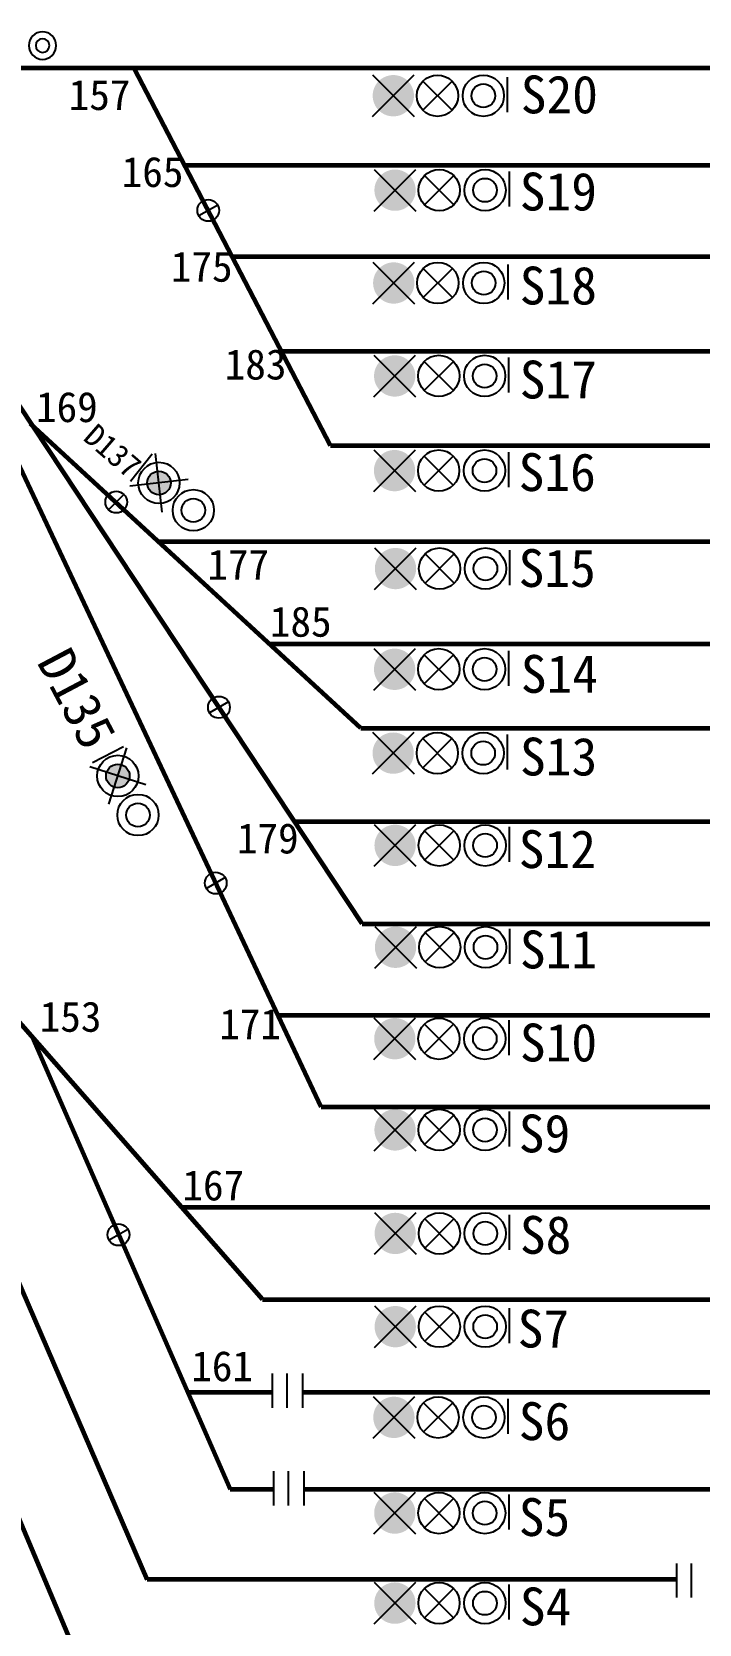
# Model space of a CAD drawing. Header units: millimetres. Extents: x -17381 to -15684, y 1883 to 2345.
# Drawn here: x -17205.74 to -17188.1, y 1914.89 to 1956.99 of the extents above; entities that cross this region are included whole.
import ezdxf

# ---------------------------------------------------------------- set-up
doc = ezdxf.new("R2010")
doc.units = ezdxf.units.MM
for name, color, linetype in [('1', 1, 'Continuous'), ('信号机', 7, 'Continuous'), ('站台', 7, 'Continuous')]:
    doc.layers.add(name, color=color, linetype=linetype)
doc.styles.add('宋体', font='')
doc.styles.get('宋体').set_extended_font_data('SimSun')

# ---------------------------------------------------------------- blocks, each defined once
blk = doc.blocks.new('qxjyj')
at = {"layer": '1', "color": 1}
blk.add_line((0, 1.6), (0, -1.6), dxfattribs=at)
blk.add_circle((-0.01, 0), 1.6, dxfattribs=at)

msp = doc.modelspace()

# ---------------------------------------------------------------- hatches: boundary and pattern name
at = {"lineweight": -3}
h = msp.add_hatch(color=1, dxfattribs=at)
h.paths.add_polyline_path([(-17195.799, 1955.686, -0.198912), (-17195.639, 1955.3, -0.198912), (-17195.799, 1954.914), (-17196.185, 1955.3)])
h.paths.add_polyline_path([(-17195.799, 1955.686), (-17196.185, 1955.3), (-17196.571, 1955.686, -0.414214)])
h.paths.add_polyline_path([(-17196.571, 1955.686), (-17196.185, 1955.3), (-17196.571, 1954.914, -0.198912), (-17196.731, 1955.3, -0.198912)])
h.paths.add_polyline_path([(-17196.571, 1954.914), (-17196.185, 1955.3), (-17195.799, 1954.914, -0.414214)])
h = msp.add_hatch(color=1, dxfattribs=at)
h.paths.add_polyline_path([(-17195.799, 1954.914, 0.198912), (-17195.639, 1955.3, 0.198912), (-17195.799, 1955.686), (-17196.185, 1955.3)])
h.paths.add_polyline_path([(-17195.799, 1954.914), (-17196.185, 1955.3), (-17196.571, 1954.914, 0.414214)])
h.paths.add_polyline_path([(-17196.571, 1954.914), (-17196.185, 1955.3), (-17196.571, 1955.686, 0.198912), (-17196.731, 1955.3, 0.198912)])
h.paths.add_polyline_path([(-17196.571, 1955.686), (-17196.185, 1955.3), (-17195.799, 1955.686, 0.414214)])
h = msp.add_hatch(color=1, dxfattribs=at)
h.paths.add_polyline_path([(-17195.753, 1953.188, -0.198912), (-17195.593, 1952.802, -0.198912), (-17195.753, 1952.416), (-17196.139, 1952.802)])
h.paths.add_polyline_path([(-17195.753, 1953.188), (-17196.139, 1952.802), (-17196.525, 1953.188, -0.414214)])
h.paths.add_polyline_path([(-17196.525, 1953.188), (-17196.139, 1952.802), (-17196.525, 1952.416, -0.198912), (-17196.685, 1952.802, -0.198912)])
h.paths.add_polyline_path([(-17196.525, 1952.416), (-17196.139, 1952.802), (-17195.753, 1952.416, -0.414214)])
h = msp.add_hatch(color=1, dxfattribs=at)
h.paths.add_polyline_path([(-17195.753, 1952.416, 0.198912), (-17195.593, 1952.802, 0.198912), (-17195.753, 1953.188), (-17196.139, 1952.802)])
h.paths.add_polyline_path([(-17195.753, 1952.416), (-17196.139, 1952.802), (-17196.525, 1952.416, 0.414214)])
h.paths.add_polyline_path([(-17196.525, 1952.416), (-17196.139, 1952.802), (-17196.525, 1953.188, 0.198912), (-17196.685, 1952.802, 0.198912)])
h.paths.add_polyline_path([(-17196.525, 1953.188), (-17196.139, 1952.802), (-17195.753, 1953.188, 0.414214)])
h = msp.add_hatch(color=1, dxfattribs=at)
h.paths.add_polyline_path([(-17195.788, 1950.734, -0.198912), (-17195.628, 1950.348, -0.198912), (-17195.788, 1949.962), (-17196.174, 1950.348)])
h.paths.add_polyline_path([(-17195.788, 1950.734), (-17196.174, 1950.348), (-17196.56, 1950.734, -0.414214)])
h.paths.add_polyline_path([(-17196.56, 1950.734), (-17196.174, 1950.348), (-17196.56, 1949.962, -0.198912), (-17196.72, 1950.348, -0.198912)])
h.paths.add_polyline_path([(-17196.56, 1949.962), (-17196.174, 1950.348), (-17195.788, 1949.962, -0.414214)])
h = msp.add_hatch(color=1, dxfattribs=at)
h.paths.add_polyline_path([(-17195.788, 1949.962, 0.198912), (-17195.628, 1950.348, 0.198912), (-17195.788, 1950.734), (-17196.174, 1950.348)])
h.paths.add_polyline_path([(-17195.788, 1949.962), (-17196.174, 1950.348), (-17196.56, 1949.962, 0.414214)])
h.paths.add_polyline_path([(-17196.56, 1949.962), (-17196.174, 1950.348), (-17196.56, 1950.734, 0.198912), (-17196.72, 1950.348, 0.198912)])
h.paths.add_polyline_path([(-17196.56, 1950.734), (-17196.174, 1950.348), (-17195.788, 1950.734, 0.414214)])
h = msp.add_hatch(color=1, dxfattribs=at)
h.paths.add_polyline_path([(-17195.763, 1948.276, -0.198912), (-17195.603, 1947.89, -0.198912), (-17195.763, 1947.504), (-17196.149, 1947.89)])
h.paths.add_polyline_path([(-17195.763, 1948.276), (-17196.149, 1947.89), (-17196.535, 1948.276, -0.414214)])
h.paths.add_polyline_path([(-17196.535, 1948.276), (-17196.149, 1947.89), (-17196.535, 1947.504, -0.198912), (-17196.695, 1947.89, -0.198912)])
h.paths.add_polyline_path([(-17196.535, 1947.504), (-17196.149, 1947.89), (-17195.763, 1947.504, -0.414214)])
h = msp.add_hatch(color=1, dxfattribs=at)
h.paths.add_polyline_path([(-17195.763, 1947.504, 0.198912), (-17195.603, 1947.89, 0.198912), (-17195.763, 1948.276), (-17196.149, 1947.89)])
h.paths.add_polyline_path([(-17195.763, 1947.504), (-17196.149, 1947.89), (-17196.535, 1947.504, 0.414214)])
h.paths.add_polyline_path([(-17196.535, 1947.504), (-17196.149, 1947.89), (-17196.535, 1948.276, 0.198912), (-17196.695, 1947.89, 0.198912)])
h.paths.add_polyline_path([(-17196.535, 1948.276), (-17196.149, 1947.89), (-17195.763, 1948.276, 0.414214)])
h = msp.add_hatch(color=1, dxfattribs=at)
h.paths.add_polyline_path([(-17195.767, 1945.773, -0.198912), (-17195.607, 1945.387, -0.198912), (-17195.767, 1945.001), (-17196.153, 1945.387)])
h.paths.add_polyline_path([(-17195.767, 1945.773), (-17196.153, 1945.387), (-17196.539, 1945.773, -0.414214)])
h.paths.add_polyline_path([(-17196.539, 1945.773), (-17196.153, 1945.387), (-17196.539, 1945.001, -0.198912), (-17196.699, 1945.387, -0.198912)])
h.paths.add_polyline_path([(-17196.539, 1945.001), (-17196.153, 1945.387), (-17195.767, 1945.001, -0.414214)])
h = msp.add_hatch(color=1, dxfattribs=at)
h.paths.add_polyline_path([(-17195.767, 1945.001, 0.198912), (-17195.607, 1945.387, 0.198912), (-17195.767, 1945.773), (-17196.153, 1945.387)])
h.paths.add_polyline_path([(-17195.767, 1945.001), (-17196.153, 1945.387), (-17196.539, 1945.001, 0.414214)])
h.paths.add_polyline_path([(-17196.539, 1945.001), (-17196.153, 1945.387), (-17196.539, 1945.773, 0.198912), (-17196.699, 1945.387, 0.198912)])
h.paths.add_polyline_path([(-17196.539, 1945.773), (-17196.153, 1945.387), (-17195.767, 1945.773, 0.414214)])
h = msp.add_hatch(color=5, dxfattribs=at)
h.paths.add_polyline_path([(-17202.073, 1945.096), (-17202.383, 1945.061), (-17202.418, 1945.371, -0.414214)])
h.paths.add_polyline_path([(-17202.383, 1945.061), (-17202.073, 1945.096, -0.198912), (-17202.138, 1944.866, -0.198912), (-17202.347, 1944.751)])
h.paths.add_polyline_path([(-17202.383, 1945.061), (-17202.347, 1944.751, -0.414214), (-17202.693, 1945.025)])
h.paths.add_polyline_path([(-17202.418, 1945.371), (-17202.383, 1945.061), (-17202.693, 1945.025, -0.198912), (-17202.627, 1945.255, -0.198912)])
h = msp.add_hatch(color=1, dxfattribs=at)
h.paths.add_polyline_path([(-17195.742, 1943.183, -0.198912), (-17195.582, 1942.797, -0.198912), (-17195.742, 1942.411), (-17196.128, 1942.797)])
h.paths.add_polyline_path([(-17195.742, 1943.183), (-17196.128, 1942.797), (-17196.514, 1943.183, -0.414214)])
h.paths.add_polyline_path([(-17196.514, 1943.183), (-17196.128, 1942.797), (-17196.514, 1942.411, -0.198912), (-17196.674, 1942.797, -0.198912)])
h.paths.add_polyline_path([(-17196.514, 1942.411), (-17196.128, 1942.797), (-17195.742, 1942.411, -0.414214)])
h = msp.add_hatch(color=1, dxfattribs=at)
h.paths.add_polyline_path([(-17195.742, 1942.411, 0.198912), (-17195.582, 1942.797, 0.198912), (-17195.742, 1943.183), (-17196.128, 1942.797)])
h.paths.add_polyline_path([(-17195.742, 1942.411), (-17196.128, 1942.797), (-17196.514, 1942.411, 0.414214)])
h.paths.add_polyline_path([(-17196.514, 1942.411), (-17196.128, 1942.797), (-17196.514, 1943.183, 0.198912), (-17196.674, 1942.797, 0.198912)])
h.paths.add_polyline_path([(-17196.514, 1943.183), (-17196.128, 1942.797), (-17195.742, 1943.183, 0.414214)])
h = msp.add_hatch(color=1, dxfattribs=at)
h.paths.add_polyline_path([(-17195.765, 1940.52, -0.198912), (-17195.605, 1940.134, -0.198912), (-17195.765, 1939.748), (-17196.151, 1940.134)])
h.paths.add_polyline_path([(-17195.765, 1940.52), (-17196.151, 1940.134), (-17196.537, 1940.52, -0.414214)])
h.paths.add_polyline_path([(-17196.537, 1940.52), (-17196.151, 1940.134), (-17196.537, 1939.748, -0.198912), (-17196.697, 1940.134, -0.198912)])
h.paths.add_polyline_path([(-17196.537, 1939.748), (-17196.151, 1940.134), (-17195.765, 1939.748, -0.414214)])
h = msp.add_hatch(color=1, dxfattribs=at)
h.paths.add_polyline_path([(-17195.765, 1939.748, 0.198912), (-17195.605, 1940.134, 0.198912), (-17195.765, 1940.52), (-17196.151, 1940.134)])
h.paths.add_polyline_path([(-17195.765, 1939.748), (-17196.151, 1940.134), (-17196.537, 1939.748, 0.414214)])
h.paths.add_polyline_path([(-17196.537, 1939.748), (-17196.151, 1940.134), (-17196.537, 1940.52, 0.198912), (-17196.697, 1940.134, 0.198912)])
h.paths.add_polyline_path([(-17196.537, 1940.52), (-17196.151, 1940.134), (-17195.765, 1940.52, 0.414214)])
h = msp.add_hatch(color=1, dxfattribs=at)
h.paths.add_polyline_path([(-17195.803, 1938.303, -0.198912), (-17195.643, 1937.917, -0.198912), (-17195.803, 1937.531), (-17196.189, 1937.917)])
h.paths.add_polyline_path([(-17195.803, 1938.303), (-17196.189, 1937.917), (-17196.575, 1938.303, -0.414214)])
h.paths.add_polyline_path([(-17196.575, 1938.303), (-17196.189, 1937.917), (-17196.575, 1937.531, -0.198912), (-17196.735, 1937.917, -0.198912)])
h.paths.add_polyline_path([(-17196.575, 1937.531), (-17196.189, 1937.917), (-17195.803, 1937.531, -0.414214)])
h = msp.add_hatch(color=1, dxfattribs=at)
h.paths.add_polyline_path([(-17195.803, 1937.531, 0.198912), (-17195.643, 1937.917, 0.198912), (-17195.803, 1938.303), (-17196.189, 1937.917)])
h.paths.add_polyline_path([(-17195.803, 1937.531), (-17196.189, 1937.917), (-17196.575, 1937.531, 0.414214)])
h.paths.add_polyline_path([(-17196.575, 1937.531), (-17196.189, 1937.917), (-17196.575, 1938.303, 0.198912), (-17196.735, 1937.917, 0.198912)])
h.paths.add_polyline_path([(-17196.575, 1938.303), (-17196.189, 1937.917), (-17195.803, 1938.303, 0.414214)])
h = msp.add_hatch(color=5, dxfattribs=at)
h.paths.add_polyline_path([(-17203.173, 1937.218), (-17203.47, 1937.313), (-17203.375, 1937.611, -0.414214)])
h.paths.add_polyline_path([(-17203.47, 1937.313), (-17203.173, 1937.218, -0.198912), (-17203.327, 1937.036, -0.198912), (-17203.565, 1937.016)])
h.paths.add_polyline_path([(-17203.47, 1937.313), (-17203.565, 1937.016, -0.414214), (-17203.767, 1937.409)])
h.paths.add_polyline_path([(-17203.375, 1937.611), (-17203.47, 1937.313), (-17203.767, 1937.409, -0.198912), (-17203.613, 1937.591, -0.198912)])
h = msp.add_hatch(color=1, dxfattribs=at)
h.paths.add_polyline_path([(-17195.752, 1935.864, -0.198912), (-17195.592, 1935.478, -0.198912), (-17195.752, 1935.091), (-17196.138, 1935.478)])
h.paths.add_polyline_path([(-17195.752, 1935.864), (-17196.138, 1935.478), (-17196.524, 1935.864, -0.414214)])
h.paths.add_polyline_path([(-17196.524, 1935.864), (-17196.138, 1935.478), (-17196.524, 1935.091, -0.198912), (-17196.684, 1935.478, -0.198912)])
h.paths.add_polyline_path([(-17196.524, 1935.091), (-17196.138, 1935.478), (-17195.752, 1935.091, -0.414214)])
h = msp.add_hatch(color=1, dxfattribs=at)
h.paths.add_polyline_path([(-17195.752, 1935.091, 0.198912), (-17195.592, 1935.478, 0.198912), (-17195.752, 1935.864), (-17196.138, 1935.478)])
h.paths.add_polyline_path([(-17195.752, 1935.091), (-17196.138, 1935.478), (-17196.524, 1935.091, 0.414214)])
h.paths.add_polyline_path([(-17196.524, 1935.091), (-17196.138, 1935.478), (-17196.524, 1935.864, 0.198912), (-17196.684, 1935.478, 0.198912)])
h.paths.add_polyline_path([(-17196.524, 1935.864), (-17196.138, 1935.478), (-17195.752, 1935.864, 0.414214)])
h = msp.add_hatch(color=1, dxfattribs=at)
h.paths.add_polyline_path([(-17195.74, 1933.17, -0.198912), (-17195.581, 1932.784, -0.198912), (-17195.74, 1932.398), (-17196.127, 1932.784)])
h.paths.add_polyline_path([(-17195.74, 1933.17), (-17196.127, 1932.784), (-17196.513, 1933.17, -0.414214)])
h.paths.add_polyline_path([(-17196.513, 1933.17), (-17196.127, 1932.784), (-17196.513, 1932.398, -0.198912), (-17196.673, 1932.784, -0.198912)])
h.paths.add_polyline_path([(-17196.513, 1932.398), (-17196.127, 1932.784), (-17195.74, 1932.398, -0.414214)])
h = msp.add_hatch(color=1, dxfattribs=at)
h.paths.add_polyline_path([(-17195.74, 1932.398, 0.198912), (-17195.581, 1932.784, 0.198912), (-17195.74, 1933.17), (-17196.127, 1932.784)])
h.paths.add_polyline_path([(-17195.74, 1932.398), (-17196.127, 1932.784), (-17196.513, 1932.398, 0.414214)])
h.paths.add_polyline_path([(-17196.513, 1932.398), (-17196.127, 1932.784), (-17196.513, 1933.17, 0.198912), (-17196.673, 1932.784, 0.198912)])
h.paths.add_polyline_path([(-17196.513, 1933.17), (-17196.127, 1932.784), (-17195.74, 1933.17, 0.414214)])
h = msp.add_hatch(color=1, dxfattribs=at)
h.paths.add_polyline_path([(-17195.76, 1930.752, -0.198912), (-17195.6, 1930.366, -0.198912), (-17195.76, 1929.98), (-17196.146, 1930.366)])
h.paths.add_polyline_path([(-17195.76, 1930.752), (-17196.146, 1930.366), (-17196.532, 1930.752, -0.414214)])
h.paths.add_polyline_path([(-17196.532, 1930.752), (-17196.146, 1930.366), (-17196.532, 1929.98, -0.198912), (-17196.692, 1930.366, -0.198912)])
h.paths.add_polyline_path([(-17196.532, 1929.98), (-17196.146, 1930.366), (-17195.76, 1929.98, -0.414214)])
h = msp.add_hatch(color=1, dxfattribs=at)
h.paths.add_polyline_path([(-17195.76, 1929.98, 0.198912), (-17195.6, 1930.366, 0.198912), (-17195.76, 1930.752), (-17196.146, 1930.366)])
h.paths.add_polyline_path([(-17195.76, 1929.98), (-17196.146, 1930.366), (-17196.532, 1929.98, 0.414214)])
h.paths.add_polyline_path([(-17196.532, 1929.98), (-17196.146, 1930.366), (-17196.532, 1930.752, 0.198912), (-17196.692, 1930.366, 0.198912)])
h.paths.add_polyline_path([(-17196.532, 1930.752), (-17196.146, 1930.366), (-17195.76, 1930.752, 0.414214)])
h = msp.add_hatch(color=1, dxfattribs=at)
h.paths.add_polyline_path([(-17195.753, 1928.34, -0.198912), (-17195.593, 1927.954, -0.198912), (-17195.753, 1927.568), (-17196.139, 1927.954)])
h.paths.add_polyline_path([(-17195.753, 1928.34), (-17196.139, 1927.954), (-17196.526, 1928.34, -0.414214)])
h.paths.add_polyline_path([(-17196.526, 1928.34), (-17196.139, 1927.954), (-17196.526, 1927.568, -0.198912), (-17196.685, 1927.954, -0.198912)])
h.paths.add_polyline_path([(-17196.526, 1927.568), (-17196.139, 1927.954), (-17195.753, 1927.568, -0.414214)])
h = msp.add_hatch(color=1, dxfattribs=at)
h.paths.add_polyline_path([(-17195.753, 1927.568, 0.198912), (-17195.593, 1927.954, 0.198912), (-17195.753, 1928.34), (-17196.139, 1927.954)])
h.paths.add_polyline_path([(-17195.753, 1927.568), (-17196.139, 1927.954), (-17196.526, 1927.568, 0.414214)])
h.paths.add_polyline_path([(-17196.526, 1927.568), (-17196.139, 1927.954), (-17196.526, 1928.34, 0.198912), (-17196.685, 1927.954, 0.198912)])
h.paths.add_polyline_path([(-17196.526, 1928.34), (-17196.139, 1927.954), (-17195.753, 1928.34, 0.414214)])
h = msp.add_hatch(color=1, dxfattribs=at)
h.paths.add_polyline_path([(-17195.749, 1925.603, -0.198912), (-17195.589, 1925.217, -0.198912), (-17195.749, 1924.831), (-17196.135, 1925.217)])
h.paths.add_polyline_path([(-17195.749, 1925.603), (-17196.135, 1925.217), (-17196.521, 1925.603, -0.414214)])
h.paths.add_polyline_path([(-17196.521, 1925.603), (-17196.135, 1925.217), (-17196.521, 1924.831, -0.198912), (-17196.681, 1925.217, -0.198912)])
h.paths.add_polyline_path([(-17196.521, 1924.831), (-17196.135, 1925.217), (-17195.749, 1924.831, -0.414214)])
h = msp.add_hatch(color=1, dxfattribs=at)
h.paths.add_polyline_path([(-17195.749, 1924.831, 0.198912), (-17195.589, 1925.217, 0.198912), (-17195.749, 1925.603), (-17196.135, 1925.217)])
h.paths.add_polyline_path([(-17195.749, 1924.831), (-17196.135, 1925.217), (-17196.521, 1924.831, 0.414214)])
h.paths.add_polyline_path([(-17196.521, 1924.831), (-17196.135, 1925.217), (-17196.521, 1925.603, 0.198912), (-17196.681, 1925.217, 0.198912)])
h.paths.add_polyline_path([(-17196.521, 1925.603), (-17196.135, 1925.217), (-17195.749, 1925.603, 0.414214)])
h = msp.add_hatch(color=1, dxfattribs=at)
h.paths.add_polyline_path([(-17195.749, 1923.138, -0.198912), (-17195.589, 1922.752, -0.198912), (-17195.749, 1922.366), (-17196.135, 1922.752)])
h.paths.add_polyline_path([(-17195.749, 1923.138), (-17196.135, 1922.752), (-17196.521, 1923.138, -0.414214)])
h.paths.add_polyline_path([(-17196.521, 1923.138), (-17196.135, 1922.752), (-17196.521, 1922.366, -0.198912), (-17196.681, 1922.752, -0.198912)])
h.paths.add_polyline_path([(-17196.521, 1922.366), (-17196.135, 1922.752), (-17195.749, 1922.366, -0.414214)])
h = msp.add_hatch(color=1, dxfattribs=at)
h.paths.add_polyline_path([(-17195.749, 1922.366, 0.198912), (-17195.589, 1922.752, 0.198912), (-17195.749, 1923.138), (-17196.135, 1922.752)])
h.paths.add_polyline_path([(-17195.749, 1922.366), (-17196.135, 1922.752), (-17196.521, 1922.366, 0.414214)])
h.paths.add_polyline_path([(-17196.521, 1922.366), (-17196.135, 1922.752), (-17196.521, 1923.138, 0.198912), (-17196.681, 1922.752, 0.198912)])
h.paths.add_polyline_path([(-17196.521, 1923.138), (-17196.135, 1922.752), (-17195.749, 1923.138, 0.414214)])
h = msp.add_hatch(color=1, dxfattribs=at)
h.paths.add_polyline_path([(-17195.784, 1920.74, -0.198912), (-17195.624, 1920.353, -0.198912), (-17195.784, 1919.967), (-17196.17, 1920.353)])
h.paths.add_polyline_path([(-17195.784, 1920.74), (-17196.17, 1920.353), (-17196.556, 1920.74, -0.414214)])
h.paths.add_polyline_path([(-17196.556, 1920.74), (-17196.17, 1920.353), (-17196.556, 1919.967, -0.198912), (-17196.716, 1920.353, -0.198912)])
h.paths.add_polyline_path([(-17196.556, 1919.967), (-17196.17, 1920.353), (-17195.784, 1919.967, -0.414214)])
h = msp.add_hatch(color=1, dxfattribs=at)
h.paths.add_polyline_path([(-17195.784, 1919.967, 0.198912), (-17195.624, 1920.353, 0.198912), (-17195.784, 1920.74), (-17196.17, 1920.353)])
h.paths.add_polyline_path([(-17195.784, 1919.967), (-17196.17, 1920.353), (-17196.556, 1919.967, 0.414214)])
h.paths.add_polyline_path([(-17196.556, 1919.967), (-17196.17, 1920.353), (-17196.556, 1920.74, 0.198912), (-17196.716, 1920.353, 0.198912)])
h.paths.add_polyline_path([(-17196.556, 1920.74), (-17196.17, 1920.353), (-17195.784, 1920.74, 0.414214)])
h = msp.add_hatch(color=1, dxfattribs=at)
h.paths.add_polyline_path([(-17195.76, 1918.209, -0.198912), (-17195.6, 1917.823, -0.198912), (-17195.76, 1917.437), (-17196.146, 1917.823)])
h.paths.add_polyline_path([(-17195.76, 1918.209), (-17196.146, 1917.823), (-17196.532, 1918.209, -0.414214)])
h.paths.add_polyline_path([(-17196.532, 1918.209), (-17196.146, 1917.823), (-17196.532, 1917.437, -0.198912), (-17196.692, 1917.823, -0.198912)])
h.paths.add_polyline_path([(-17196.532, 1917.437), (-17196.146, 1917.823), (-17195.76, 1917.437, -0.414214)])
h = msp.add_hatch(color=1, dxfattribs=at)
h.paths.add_polyline_path([(-17195.76, 1917.437, 0.198912), (-17195.6, 1917.823, 0.198912), (-17195.76, 1918.209), (-17196.146, 1917.823)])
h.paths.add_polyline_path([(-17195.76, 1917.437), (-17196.146, 1917.823), (-17196.532, 1917.437, 0.414214)])
h.paths.add_polyline_path([(-17196.532, 1917.437), (-17196.146, 1917.823), (-17196.532, 1918.209, 0.198912), (-17196.692, 1917.823, 0.198912)])
h.paths.add_polyline_path([(-17196.532, 1918.209), (-17196.146, 1917.823), (-17195.76, 1918.209, 0.414214)])
h = msp.add_hatch(color=1, dxfattribs=at)
h.paths.add_polyline_path([(-17195.758, 1915.828, -0.198912), (-17195.598, 1915.441, -0.198912), (-17195.758, 1915.055), (-17196.144, 1915.441)])
h.paths.add_polyline_path([(-17195.758, 1915.828), (-17196.144, 1915.441), (-17196.53, 1915.828, -0.414214)])
h.paths.add_polyline_path([(-17196.53, 1915.828), (-17196.144, 1915.441), (-17196.53, 1915.055, -0.198912), (-17196.69, 1915.441, -0.198912)])
h.paths.add_polyline_path([(-17196.53, 1915.055), (-17196.144, 1915.441), (-17195.758, 1915.055, -0.414214)])
h = msp.add_hatch(color=1, dxfattribs=at)
h.paths.add_polyline_path([(-17195.758, 1915.055, 0.198912), (-17195.598, 1915.441, 0.198912), (-17195.758, 1915.828), (-17196.144, 1915.441)])
h.paths.add_polyline_path([(-17195.758, 1915.055), (-17196.144, 1915.441), (-17196.53, 1915.055, 0.414214)])
h.paths.add_polyline_path([(-17196.53, 1915.055), (-17196.144, 1915.441), (-17196.53, 1915.828, 0.198912), (-17196.69, 1915.441, 0.198912)])
h.paths.add_polyline_path([(-17196.53, 1915.828), (-17196.144, 1915.441), (-17195.758, 1915.828, 0.414214)])

# ---------------------------------------------------------------- linework, layer by layer
at = {"color": 1, "lineweight": 60}
for p, q in [((-17037.476, 1956.028), (-17209.699, 1956.028)), ((-17144.779, 1953.458), (-17201.699, 1953.458)), ((-17200.443, 1951.046), (-17142.884, 1951.046)), ((-17144.821, 1948.537), (-17199.137, 1948.537)), ((-17197.845, 1946.054), (-17143.22, 1946.054)), ((-17202.401, 1943.515), (-17141.305, 1943.515)), ((-17143.356, 1940.799), (-17199.454, 1940.799)), ((-17197.042, 1938.577), (-17140.083, 1938.577)), ((-17145.714, 1936.101), (-17198.792, 1936.101)), ((-17197.007, 1933.407), (-17144.042, 1933.407)), ((-17199.239, 1930.991), (-17142.218, 1930.991)), ((-17198.092, 1928.564), (-17143.327, 1928.564))]:
    msp.add_line(p, q, dxfattribs=at)
at = {"lineweight": -3}
for p, q in [((-17196.736, 1954.748), (-17195.633, 1955.851)), ((-17196.736, 1955.851), (-17195.633, 1954.748)), ((-17196.736, 1955.851), (-17195.633, 1954.748)), ((-17196.736, 1954.748), (-17195.633, 1955.851)), ((-17194.631, 1954.914), (-17195.403, 1955.686)), ((-17195.403, 1954.914), (-17194.631, 1955.686)), ((-17193.162, 1954.865), (-17193.162, 1955.79)), ((-17196.691, 1952.25), (-17195.588, 1953.353)), ((-17196.691, 1953.353), (-17195.588, 1952.25)), ((-17196.691, 1953.353), (-17195.588, 1952.25)), ((-17196.691, 1952.25), (-17195.588, 1953.353)), ((-17194.586, 1952.416), (-17195.358, 1953.188)), ((-17195.358, 1952.416), (-17194.586, 1953.188)), ((-17193.117, 1952.367), (-17193.117, 1953.292)), ((-17196.726, 1949.796), (-17195.623, 1950.899)), ((-17196.726, 1950.899), (-17195.623, 1949.796)), ((-17196.726, 1950.899), (-17195.623, 1949.796)), ((-17196.726, 1949.796), (-17195.623, 1950.899)), ((-17194.621, 1949.962), (-17195.393, 1950.734)), ((-17195.393, 1949.962), (-17194.621, 1950.734)), ((-17193.152, 1949.913), (-17193.152, 1950.839)), ((-17196.701, 1947.339), (-17195.598, 1948.442)), ((-17196.701, 1948.442), (-17195.598, 1947.339)), ((-17196.701, 1948.442), (-17195.598, 1947.339)), ((-17196.701, 1947.339), (-17195.598, 1948.442)), ((-17194.596, 1947.504), (-17195.368, 1948.276)), ((-17195.368, 1947.504), (-17194.596, 1948.276)), ((-17193.127, 1947.456), (-17193.127, 1948.381)), ((-17203.14, 1945.107), (-17202.564, 1945.832)), ((-17202.294, 1944.286), (-17202.471, 1945.836)), ((-17196.705, 1944.836), (-17195.602, 1945.939)), ((-17196.705, 1945.939), (-17195.602, 1944.836)), ((-17196.705, 1945.939), (-17195.602, 1944.836)), ((-17196.705, 1944.836), (-17195.602, 1945.939)), ((-17194.6, 1945.001), (-17195.372, 1945.773)), ((-17195.372, 1945.001), (-17194.6, 1945.773)), ((-17193.131, 1944.952), (-17193.131, 1945.878)), ((-17201.608, 1945.149), (-17203.157, 1944.972)), ((-17196.68, 1942.245), (-17195.577, 1943.349)), ((-17196.68, 1943.349), (-17195.577, 1942.245)), ((-17196.68, 1943.349), (-17195.577, 1942.245)), ((-17196.68, 1942.245), (-17195.577, 1943.349)), ((-17194.575, 1942.411), (-17195.347, 1943.183)), ((-17195.347, 1942.411), (-17194.575, 1943.183)), ((-17193.106, 1942.362), (-17193.106, 1943.288)), ((-17196.702, 1939.582), (-17195.599, 1940.685)), ((-17196.702, 1940.685), (-17195.599, 1939.582)), ((-17196.702, 1940.685), (-17195.599, 1939.582)), ((-17196.702, 1939.582), (-17195.599, 1940.685)), ((-17193.128, 1939.699), (-17193.128, 1940.624)), ((-17194.597, 1939.748), (-17195.369, 1940.52)), ((-17195.369, 1939.748), (-17194.597, 1940.52)), ((-17196.74, 1937.366), (-17195.637, 1938.469)), ((-17196.74, 1938.469), (-17195.637, 1937.366)), ((-17196.74, 1938.469), (-17195.637, 1937.366)), ((-17196.74, 1937.366), (-17195.637, 1938.469)), ((-17204.141, 1937.667), (-17203.318, 1938.091)), ((-17203.708, 1936.571), (-17203.232, 1938.056)), ((-17194.635, 1937.531), (-17195.407, 1938.303)), ((-17195.407, 1937.531), (-17194.635, 1938.303)), ((-17193.166, 1937.483), (-17193.166, 1938.408)), ((-17202.727, 1937.076), (-17204.213, 1937.551)), ((-17196.69, 1934.926), (-17195.587, 1936.029)), ((-17196.69, 1936.029), (-17195.587, 1934.926)), ((-17196.69, 1936.029), (-17195.587, 1934.926)), ((-17196.69, 1934.926), (-17195.587, 1936.029)), ((-17193.116, 1935.043), (-17193.116, 1935.968)), ((-17194.585, 1935.091), (-17195.357, 1935.864)), ((-17195.357, 1935.091), (-17194.585, 1935.864)), ((-17196.678, 1932.233), (-17195.575, 1933.336)), ((-17196.678, 1933.336), (-17195.575, 1932.233)), ((-17196.678, 1933.336), (-17195.575, 1932.233)), ((-17196.678, 1932.233), (-17195.575, 1933.336)), ((-17194.573, 1932.398), (-17195.345, 1933.17)), ((-17195.345, 1932.398), (-17194.573, 1933.17)), ((-17193.104, 1932.35), (-17193.104, 1933.275)), ((-17196.698, 1929.815), (-17195.595, 1930.918)), ((-17196.698, 1930.918), (-17195.595, 1929.815)), ((-17196.698, 1930.918), (-17195.595, 1929.815)), ((-17196.698, 1929.815), (-17195.595, 1930.918)), ((-17193.124, 1929.932), (-17193.124, 1930.857)), ((-17194.593, 1929.98), (-17195.365, 1930.752)), ((-17195.365, 1929.98), (-17194.593, 1930.752)), ((-17196.691, 1927.402), (-17195.588, 1928.505)), ((-17196.691, 1928.505), (-17195.588, 1927.402)), ((-17196.691, 1928.505), (-17195.588, 1927.402)), ((-17196.691, 1927.402), (-17195.588, 1928.505)), ((-17194.586, 1927.568), (-17195.358, 1928.34)), ((-17195.358, 1927.568), (-17194.586, 1928.34)), ((-17193.117, 1927.519), (-17193.117, 1928.445)), ((-17196.686, 1924.665), (-17195.583, 1925.768)), ((-17196.686, 1925.768), (-17195.583, 1924.665)), ((-17196.686, 1925.768), (-17195.583, 1924.665)), ((-17196.686, 1924.665), (-17195.583, 1925.768)), ((-17194.581, 1924.831), (-17195.354, 1925.603)), ((-17195.354, 1924.831), (-17194.581, 1925.603)), ((-17193.113, 1924.782), (-17193.113, 1925.707)), ((-17196.687, 1922.201), (-17195.584, 1923.304)), ((-17196.687, 1923.304), (-17195.584, 1922.201)), ((-17196.687, 1923.304), (-17195.584, 1922.201)), ((-17196.687, 1922.201), (-17195.584, 1923.304)), ((-17194.582, 1922.366), (-17195.354, 1923.138)), ((-17195.354, 1922.366), (-17194.582, 1923.138)), ((-17193.113, 1922.318), (-17193.113, 1923.243)), ((-17199.389, 1921.51), (-17199.389, 1920.61)), ((-17198.989, 1920.61), (-17198.989, 1921.51)), ((-17198.589, 1921.51), (-17198.589, 1920.61)), ((-17196.721, 1919.802), (-17195.618, 1920.905)), ((-17196.721, 1920.905), (-17195.618, 1919.802)), ((-17196.721, 1920.905), (-17195.618, 1919.802)), ((-17196.721, 1919.802), (-17195.618, 1920.905)), ((-17194.616, 1919.967), (-17195.388, 1920.74)), ((-17195.388, 1919.967), (-17194.616, 1920.74)), ((-17193.147, 1919.919), (-17193.147, 1920.844)), ((-17199.355, 1918.927), (-17199.355, 1918.027)), ((-17198.955, 1918.027), (-17198.955, 1918.927)), ((-17198.555, 1918.927), (-17198.555, 1918.027)), ((-17196.698, 1917.272), (-17195.595, 1918.375)), ((-17196.698, 1918.375), (-17195.595, 1917.272)), ((-17196.698, 1918.375), (-17195.595, 1917.272)), ((-17196.698, 1917.272), (-17195.595, 1918.375)), ((-17194.593, 1917.437), (-17195.365, 1918.209)), ((-17195.365, 1917.437), (-17194.593, 1918.209)), ((-17193.124, 1917.389), (-17193.124, 1918.314)), ((-17188.697, 1916.487), (-17188.697, 1915.587)), ((-17188.297, 1915.587), (-17188.297, 1916.487)), ((-17196.696, 1914.89), (-17195.592, 1915.993)), ((-17196.696, 1915.993), (-17195.592, 1914.89)), ((-17196.696, 1915.993), (-17195.592, 1914.89)), ((-17196.696, 1914.89), (-17195.592, 1915.993)), ((-17194.591, 1915.055), (-17195.363, 1915.828)), ((-17195.363, 1915.055), (-17194.591, 1915.828)), ((-17193.122, 1915.007), (-17193.122, 1915.932))]:
    msp.add_line(p, q, dxfattribs=at)
at = {"color": 124, "lineweight": -3}
for p, q in [((-17196.185, 1955.3), (-17196.185, 1955.3)), ((-17196.185, 1955.3), (-17196.185, 1955.3)), ((-17196.139, 1952.802), (-17196.139, 1952.802)), ((-17196.139, 1952.802), (-17196.139, 1952.802)), ((-17196.174, 1950.348), (-17196.174, 1950.348)), ((-17196.174, 1950.348), (-17196.174, 1950.348)), ((-17196.149, 1947.89), (-17196.149, 1947.89)), ((-17196.149, 1947.89), (-17196.149, 1947.89)), ((-17203.067, 1945.351), (-17203.067, 1945.351)), ((-17203.067, 1945.351), (-17203.067, 1945.351)), ((-17196.153, 1945.387), (-17196.153, 1945.387)), ((-17196.153, 1945.387), (-17196.153, 1945.387)), ((-17196.128, 1942.797), (-17196.128, 1942.797)), ((-17196.128, 1942.797), (-17196.128, 1942.797)), ((-17196.151, 1940.134), (-17196.151, 1940.134)), ((-17196.151, 1940.134), (-17196.151, 1940.134)), ((-17196.189, 1937.917), (-17196.189, 1937.917)), ((-17196.189, 1937.917), (-17196.189, 1937.917)), ((-17203.47, 1937.313), (-17203.47, 1937.313)), ((-17203.47, 1937.313), (-17203.47, 1937.313)), ((-17196.138, 1935.478), (-17196.138, 1935.478)), ((-17196.138, 1935.478), (-17196.138, 1935.478)), ((-17196.127, 1932.784), (-17196.127, 1932.784)), ((-17196.127, 1932.784), (-17196.127, 1932.784)), ((-17196.146, 1930.366), (-17196.146, 1930.366)), ((-17196.146, 1930.366), (-17196.146, 1930.366)), ((-17196.139, 1927.954), (-17196.139, 1927.954)), ((-17196.139, 1927.954), (-17196.139, 1927.954)), ((-17196.135, 1925.217), (-17196.135, 1925.217)), ((-17196.135, 1925.217), (-17196.135, 1925.217)), ((-17196.135, 1922.752), (-17196.135, 1922.752)), ((-17196.135, 1922.752), (-17196.135, 1922.752)), ((-17196.17, 1920.353), (-17196.17, 1920.353)), ((-17196.17, 1920.353), (-17196.17, 1920.353)), ((-17196.146, 1917.823), (-17196.146, 1917.823)), ((-17196.146, 1917.823), (-17196.146, 1917.823)), ((-17196.144, 1915.441), (-17196.144, 1915.441)), ((-17196.144, 1915.441), (-17196.144, 1915.441))]:
    msp.add_line(p, q, dxfattribs=at)
at = {"color": 5, "lineweight": -3}
for p, q in [((-17202.294, 1944.286), (-17202.471, 1945.836)), ((-17201.608, 1945.149), (-17203.157, 1944.972)), ((-17203.708, 1936.571), (-17203.232, 1938.056)), ((-17202.727, 1937.076), (-17204.213, 1937.551))]:
    msp.add_line(p, q, dxfattribs=at)
at = {"color": 5, "lineweight": 60}
for p, q in [((-17211.982, 1937.523), (-17202.691, 1916.071)), ((-17205.74, 1930.413), (-17200.5, 1918.452)), ((-17141.012, 1925.906), (-17201.782, 1925.906)), ((-17199.646, 1923.472), (-17142.774, 1923.472)), ((-17201.624, 1921.018), (-17199.389, 1921.018)), ((-17198.589, 1921.018), (-17154.503, 1921.018)), ((-17200.5, 1918.452), (-17199.355, 1918.452)), ((-17198.555, 1918.452), (-17154.517, 1918.452)), ((-17188.697, 1916.071), (-17202.691, 1916.071))]:
    msp.add_line(p, q, dxfattribs=at)
at = {"lineweight": -3}
for centre, radius in [((-17195.017, 1955.3), 0.546), ((-17193.805, 1955.3), 0.546), ((-17193.805, 1955.3), 0.312), ((-17194.972, 1952.802), 0.546), ((-17193.76, 1952.802), 0.546), ((-17193.76, 1952.802), 0.312), ((-17195.007, 1950.348), 0.546), ((-17193.794, 1950.348), 0.546), ((-17193.794, 1950.348), 0.312), ((-17194.982, 1947.89), 0.546), ((-17193.77, 1947.89), 0.546), ((-17193.77, 1947.89), 0.312), ((-17194.986, 1945.387), 0.546), ((-17193.774, 1945.387), 0.546), ((-17193.774, 1945.387), 0.312), ((-17201.474, 1944.338), 0.546), ((-17201.474, 1944.338), 0.312), ((-17194.961, 1942.797), 0.546), ((-17193.749, 1942.797), 0.546), ((-17193.749, 1942.797), 0.312), ((-17194.983, 1940.134), 0.546), ((-17193.771, 1940.134), 0.546), ((-17193.771, 1940.134), 0.312), ((-17195.021, 1937.917), 0.546), ((-17193.809, 1937.917), 0.546), ((-17193.809, 1937.917), 0.312), ((-17202.938, 1936.281), 0.546), ((-17202.938, 1936.281), 0.312), ((-17194.971, 1935.478), 0.546), ((-17193.758, 1935.478), 0.546), ((-17193.758, 1935.478), 0.312), ((-17194.959, 1932.784), 0.546), ((-17193.747, 1932.784), 0.546), ((-17193.747, 1932.784), 0.312), ((-17194.979, 1930.366), 0.546), ((-17193.766, 1930.366), 0.546), ((-17193.766, 1930.366), 0.312), ((-17194.972, 1927.954), 0.546), ((-17193.76, 1927.954), 0.546), ((-17193.76, 1927.954), 0.312), ((-17194.967, 1925.217), 0.546), ((-17193.755, 1925.217), 0.546), ((-17193.755, 1925.217), 0.312), ((-17194.968, 1922.752), 0.546), ((-17193.756, 1922.752), 0.546), ((-17193.756, 1922.752), 0.312), ((-17195.002, 1920.353), 0.546), ((-17193.79, 1920.353), 0.546), ((-17193.79, 1920.353), 0.312), ((-17194.979, 1917.823), 0.546), ((-17193.767, 1917.823), 0.546), ((-17193.767, 1917.823), 0.312), ((-17194.977, 1915.441), 0.546), ((-17193.764, 1915.441), 0.546), ((-17193.764, 1915.441), 0.312)]:
    msp.add_circle(centre, radius, dxfattribs=at)
at = {"color": 5, "lineweight": -3}
for centre, radius in [((-17202.383, 1945.061), 0.546), ((-17202.383, 1945.061), 0.312), ((-17203.47, 1937.313), 0.546), ((-17203.47, 1937.313), 0.312)]:
    msp.add_circle(centre, radius, dxfattribs=at)
at = {"layer": '信号机', "color": 7, "linetype": 'Continuous', "extrusion": (0, 0, -1)}
for major_axis in [(-0.001, -0.364), (0, -0.182)]:
    msp.add_ellipse((-17205.462, 1956.625), major_axis=major_axis, ratio=0.993045, dxfattribs=at)
at = {"layer": '站台', "color": 1, "lineweight": 60}
for p, q in [((-17197.845, 1946.054), (-17203.035, 1956.026)), ((-17197.009, 1933.407), (-17209.772, 1952.687)), ((-17198.096, 1928.564), (-17208.668, 1951.02)), ((-17197.042, 1938.577), (-17205.779, 1946.627))]:
    msp.add_line(p, q, dxfattribs=at)
at = {"layer": '站台', "color": 5, "lineweight": 60}
for p in [(-17204.279, 1913.391), (-17199.646, 1923.472)]:
    msp.add_line(p, (-17216.777, 1942.984), dxfattribs=at)

# ---------------------------------------------------------------- block references
at = {"color": 0}
for p, xscale, yscale, zscale, rotation in [((-17201.078, 1952.266), 0.1799999999994349, 0.1799999999994349, 0.1799999999994349, 300.0701446480384), ((-17203.512, 1944.554), 0.1799999999992181, 0.1799999999992181, 0.1799999999992181, 315.0701446478593), ((-17200.795, 1939.127), 0.1799999999994349, 0.1799999999994349, 0.1799999999994349, 300.0701446480384), ((-17200.881, 1934.48), 0.1799999999994349, 0.1799999999994349, 0.1799999999994349, 300.0701446480384), ((-17203.453, 1925.181), 0.1799999999994349, 0.1799999999994349, 0.1799999999994349, 300.0701446480384)]:
    msp.add_blockref('qxjyj', p, dxfattribs=dict(at, xscale=xscale, yscale=yscale, zscale=zscale, rotation=rotation))

# ---------------------------------------------------------------- texts
at = {"color": 124, "lineweight": -3, "attachment_point": 1, "style": '宋体'}
for s, insert, char_height, width in [('{\\C256;157}', (-17204.77, 1955.722), 0.8, 1.31916), ('{\\C256;S20}', (-17192.815, 1955.834), 1, 1.49222), ('{\\C256;165}', (-17203.369, 1953.686), 0.8, 1.31916), ('{\\C256;S19}', (-17192.841, 1953.266), 1, 1.49222), ('{\\C256;175}', (-17202.069, 1951.182), 0.8, 1.31916), ('{\\C256;S18}', (-17192.842, 1950.781), 1, 1.49222), ('{\\C256;183}', (-17200.643, 1948.596), 0.8, 1.31916), ('{\\C256;S17}', (-17192.842, 1948.295), 1, 1.49222), ('{\\C256;169}', (-17205.634, 1947.47), 0.8, 1.31916), ('{\\C256;S16}', (-17192.871, 1945.847), 1, 1.49222), ('{\\C256;177}', (-17201.103, 1943.302), 0.8, 1.31916), ('{\\C256;S15}', (-17192.871, 1943.311), 1, 1.49222), ('{\\C256;185}', (-17199.45, 1941.795), 0.8, 1.31916), ('{\\C256;S14}', (-17192.813, 1940.512), 1, 1.49222), ('{\\C256;S13}', (-17192.834, 1938.326), 1, 1.49222), ('{\\C256;179}', (-17200.322, 1936.064), 0.8, 1.31916), ('{\\C256;S12}', (-17192.867, 1935.878), 1, 1.49222), ('{\\C256;S11}', (-17192.838, 1933.225), 1, 1.49222), ('{\\C256;153}', (-17205.537, 1931.349), 0.8, 1.31916), ('{\\C256;171}', (-17200.789, 1931.153), 0.8, 1.31916), ('{\\C256;S10}', (-17192.838, 1930.765), 1, 1.49222), ('{\\C256;S9}', (-17192.867, 1928.361), 1, 1.49222), ('{\\C256;167}', (-17201.762, 1926.89), 0.8, 1.31916), ('{\\C256;S8}', (-17192.838, 1925.679), 1, 1.49222), ('{\\C256;S7}', (-17192.896, 1923.201), 1, 1.49222), ('{\\C256;161}', (-17201.529, 1922.109), 0.8, 1.1347), ('{\\C256;S6}', (-17192.867, 1920.753), 1, 1.49222), ('{\\C256;S5}', (-17192.867, 1918.217), 1, 1.49222), ('{\\C256;S4}', (-17192.838, 1915.855), 1, 1.49222)]:
    msp.add_mtext(s, dxfattribs=dict(at, insert=insert, char_height=char_height, width=width))
at = {"color": 124, "lineweight": -3, "width": 1.31916, "attachment_point": 1, "style": '宋体'}
for s, insert, char_height, rotation in [('{\\C256;D137}', (-17204.025, 1946.67), 0.6, 319.1267), ('{\\C256;D135}', (-17204.744, 1940.795), 1, 297.8398)]:
    msp.add_mtext(s, dxfattribs=dict(at, insert=insert, char_height=char_height, rotation=rotation))

doc.saveas('drawing.dxf')
